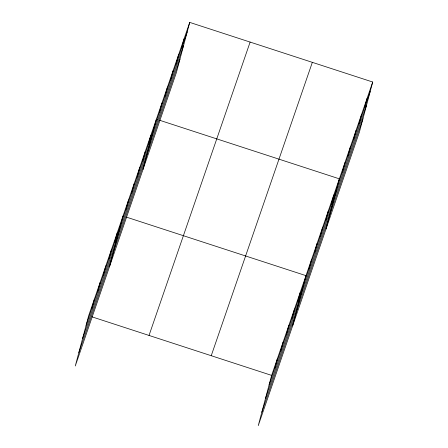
<?xml version="1.0" encoding="UTF-8"?>
<svg xmlns="http://www.w3.org/2000/svg" width="448" height="448" viewBox="0 0 448 448"><rect width="100%" height="100%" fill="white"/><g stroke="black" fill="none" stroke-linecap="round" stroke-linejoin="round"><path stroke-width="0.67" d="M91.851 308.61L94.371 299.141M97.58 291.99L100.1 282.514M103.309 275.363L105.829 265.894M109.038 258.742L111.558 249.267M114.766 242.116L117.286 232.646M109.654 266.23L123.015 216.02M126.056 209.356L128.576 199.886M131.617 193.222L134.137 183.747M137.178 177.089L139.698 167.614M142.738 160.955L145.258 151.48M148.294 144.816L150.819 135.346M143.018 169.417L156.374 119.207L157.69 119.638M159.415 112.549L161.935 103.074M164.976 96.415L167.496 86.94M170.537 80.276L173.057 70.806M176.098 64.142L178.618 54.667M181.658 48.009L184.178 38.534M189.739 22.4L176.378 72.61L75.281 365.971L88.642 315.762L189.739 22.4L372.719 82.029L359.358 132.238L258.261 425.6L271.622 375.39L372.719 82.029M274.831 368.239L277.351 358.77M280.56 351.618L283.08 342.143M286.289 334.992L288.809 325.522M292.018 318.371L294.538 308.896M297.746 301.745L300.266 292.27M292.634 325.858L305.995 275.649L126.297 217.09M309.036 268.985L311.556 259.515M314.591 252.851L317.117 243.376M320.152 236.718L322.672 227.242M325.713 220.578L328.233 211.109M331.274 204.445L333.794 194.975M325.998 229.046L339.354 178.836L159.656 120.277M342.395 172.178L344.915 162.702M347.956 156.038L350.476 146.569M353.517 139.905L356.037 130.435M359.078 123.771L361.598 114.296M364.638 107.638L367.158 98.162M86.122 325.237L187.219 31.875M82.544 338.677L183.641 45.315M78.859 352.531L179.956 59.164M149.027 335.44L250.118 42.078M211.238 355.712L312.334 62.35M269.102 384.866L370.194 91.498M265.524 398.306L366.621 104.944M261.839 412.16L362.936 118.793M91.924 316.831L271.622 375.39"/></g></svg>
